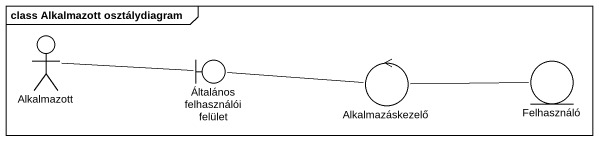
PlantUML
@startuml
mainframe class Alkalmazott osztálydiagram
actor Alkalmazott
boundary "Általános felhasználói felület" as Általános_felhasználói
control Alkalmazáskezelő
entity Felhasználó
Alkalmazott -right- Általános_felhasználói
Általános_felhasználói -right- Alkalmazáskezelő
Alkalmazáskezelő -right- Felhasználó
@enduml
